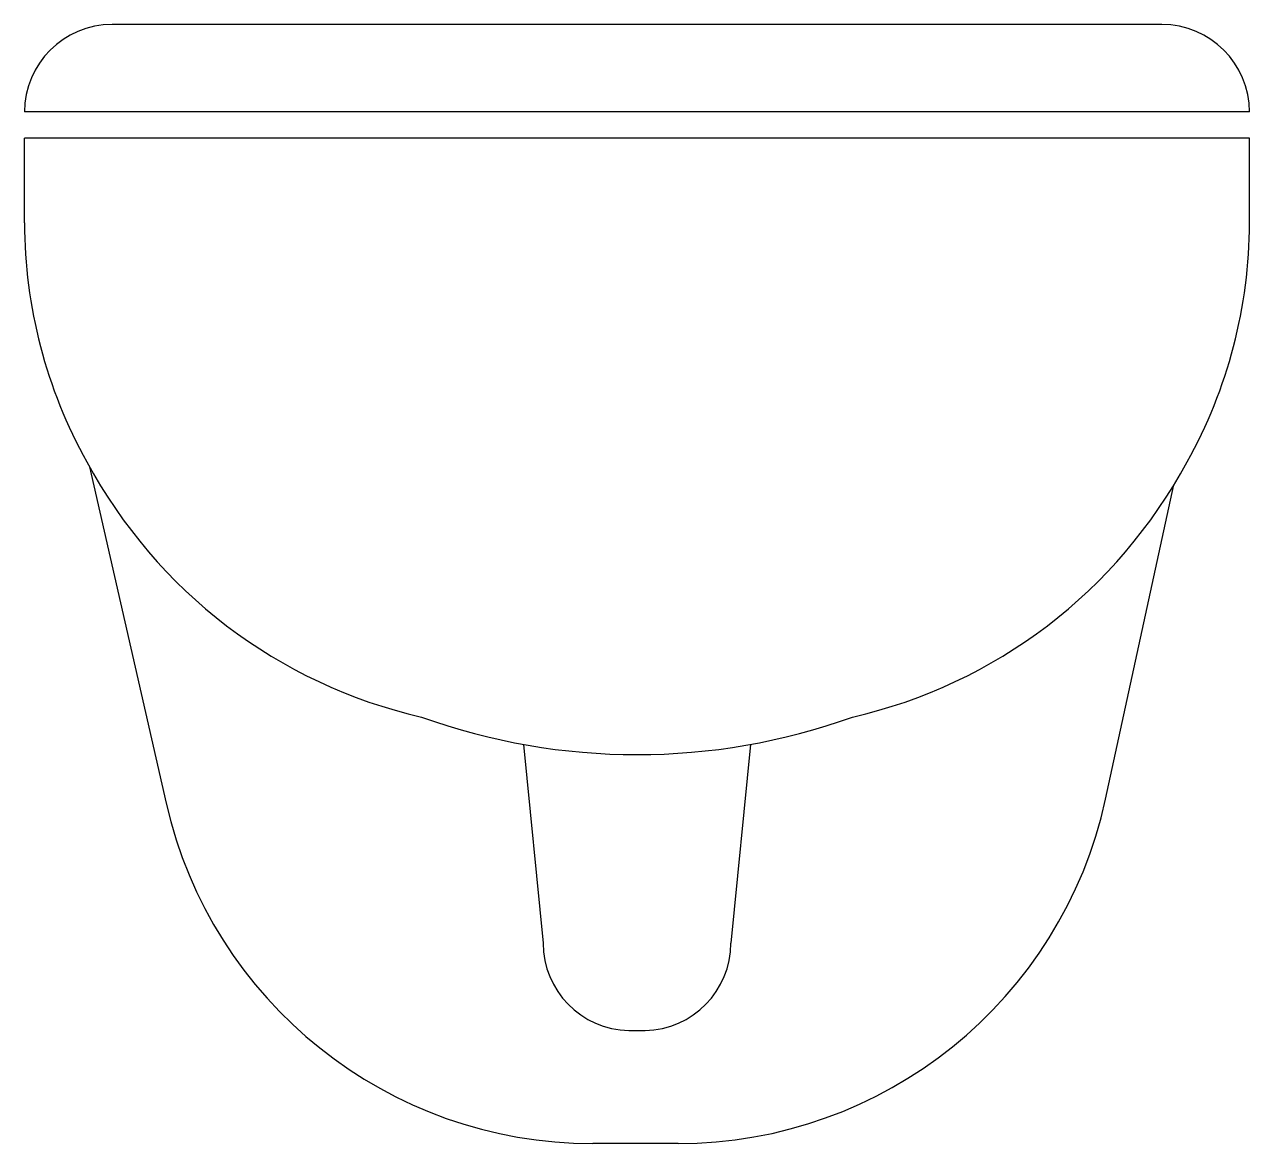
# Model space of a CAD drawing. Extents: x -7 to 7, y -12.8 to 0.
import ezdxf

# ---------------------------------------------------------------- set-up
doc = ezdxf.new("R2010")
doc.units = 0
doc.header["$LTSCALE"] = 16
doc.layers.get('0').update_dxf_attribs({"linetype": 'CONTINUOUS'})

msp = doc.modelspace()

# ---------------------------------------------------------------- linework, layer by layer
for p, q in [((6, 0), (-6, 0)), ((7, -1), (-7, -1)), ((-7, -1), (-7, -1)), ((7, -1), (7, -1)), ((7, -1.3), (-7, -1.3)), ((-7, -2.268), (-7, -1.3)), ((7, -2.268), (7, -1.3)), ((-6.256, -5.056), (-5.382, -8.901)), ((5.354, -8.857), (6.137, -5.262)), ((-1.297, -8.23), (-1.073, -10.501)), ((1.297, -8.23), (1.073, -10.501)), ((0.469, -12.793), (-0.506, -12.793))]:
    msp.add_line(p, q)
for centre, radius, start, end in [((6, -1), 1, 0, 90), ((-6, -1), 1, 90, 180), ((-1.413, -2.268), 5.587, 180, 209.2769), ((1.413, -2.268), 5.587, 330.7231, 360), ((-1.167, -2.256), 5.808, 208.1943, 257.1197), ((1.167, -2.256), 5.808, 282.8803, 331.8057), ((0, -1.07), 7.277, 250.2238, 289.7762), ((-0.506, -7.793), 5, 192.8093, 270), ((0.469, -7.793), 5, 270, 347.7132), ((-0.073, -10.501), 1, 180, 268.8507), ((0.073, -10.501), 1, 271.1493, 0), ((0, -6.84), 4.662, 268.8507, 271.1493)]:
    msp.add_arc(centre, radius, start, end)

doc.saveas('drawing.dxf')
